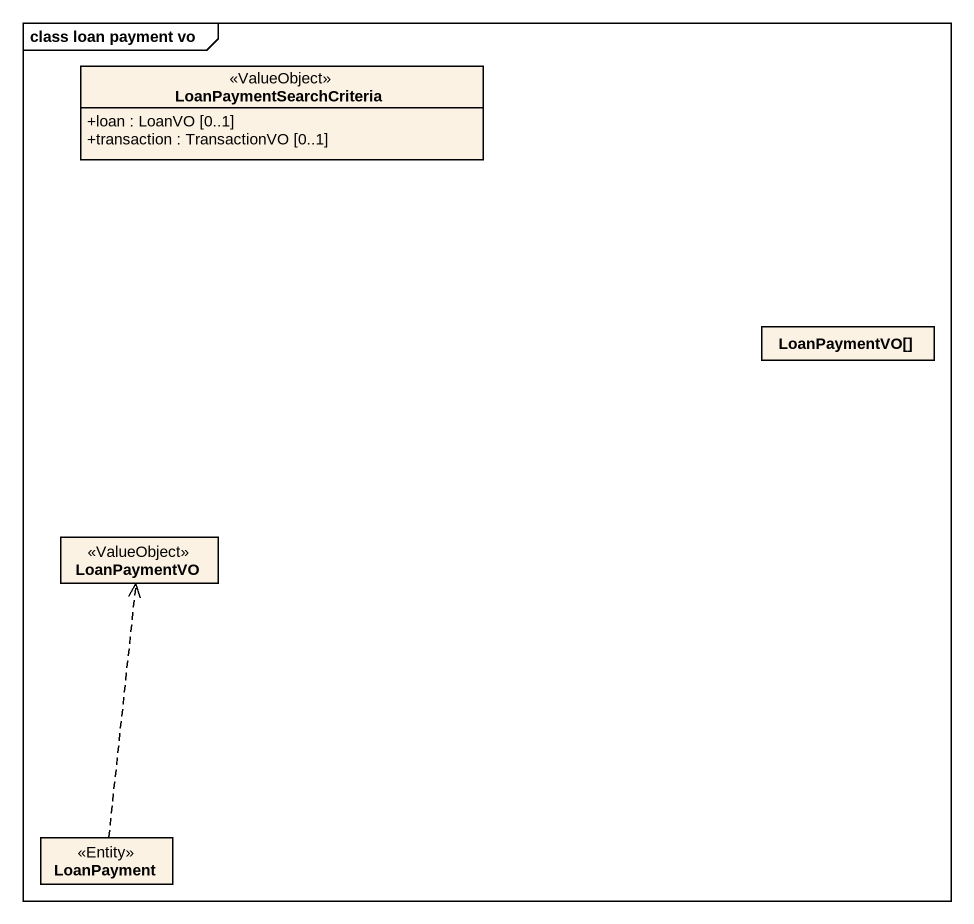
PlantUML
@startuml
mainframe class loan payment vo
hide circle
hide empty members
skinparam classAttributeIconSize 0
class LoanPaymentSearchCriteria <<ValueObject>> {
  +loan : LoanVO [0..1]
  +transaction : TransactionVO [0..1]
}
class "LoanPaymentVO[]" as LoanPaymentVO
class "LoanPaymentVO" as LoanPaymentVO_2 <<ValueObject>>
class LoanPayment <<Entity>>
LoanPayment .up.> LoanPaymentVO_2
@enduml
